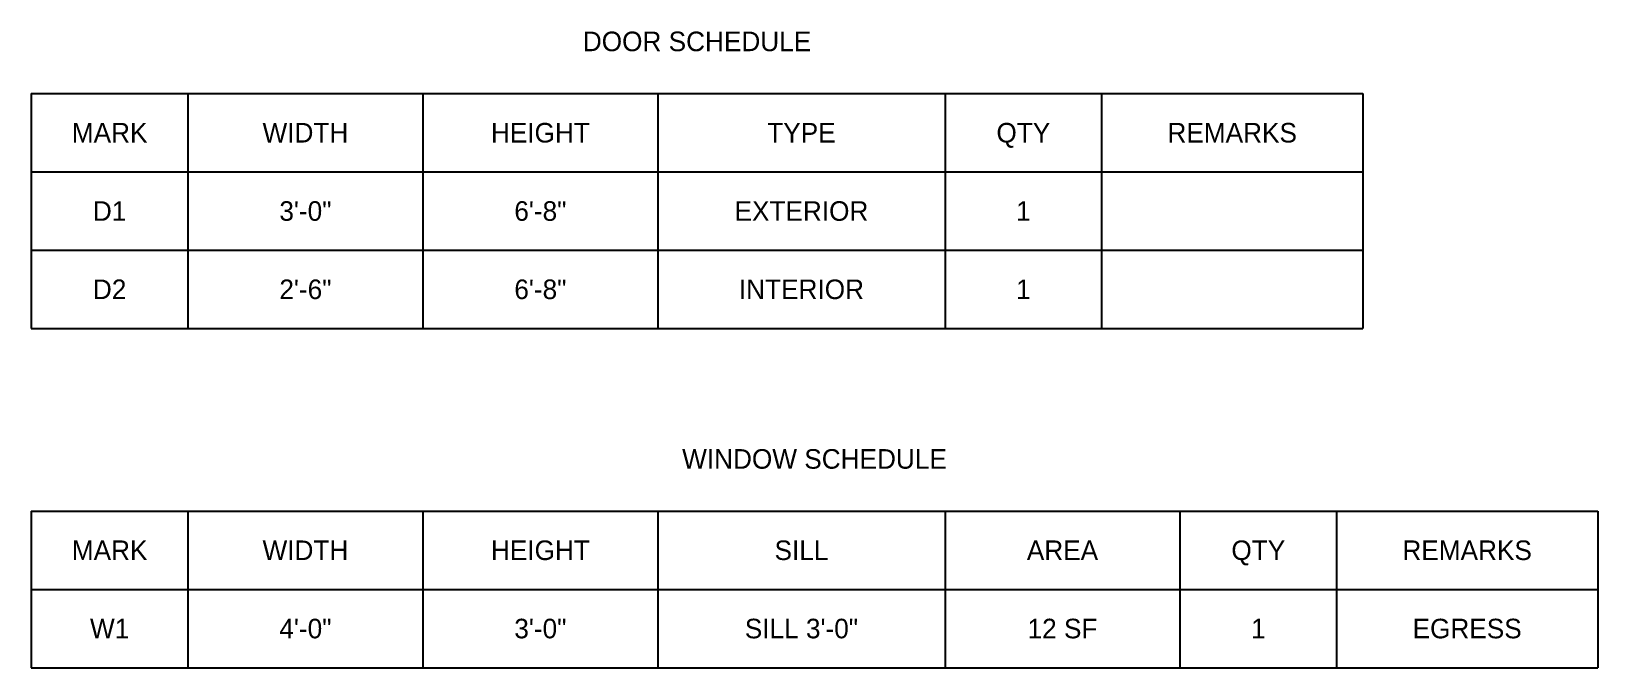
# Model space of a CAD drawing. Header units: metres. Extents: x 0 to 30, y -11 to 1.2.
import ezdxf
from ezdxf.enums import TextEntityAlignment as Align

# ---------------------------------------------------------------- set-up
doc = ezdxf.new("R2010")
doc.units = ezdxf.units.M
doc.layers.add('A-ANNO-TABL', color=7, linetype='Continuous', lineweight=25)
doc.layers.add('A-ANNO-TEXT', color=7, linetype='Continuous', lineweight=18)

msp = doc.modelspace()

# ---------------------------------------------------------------- linework, layer by layer
at = {"layer": 'A-ANNO-TABL'}
for p, q in [((0, 0), (25.5, 0)), ((0, 0), (0, -4.5)), ((3, 0), (3, -4.5)), ((7.5, 0), (7.5, -4.5)), ((12, 0), (12, -4.5)), ((17.5, 0), (17.5, -4.5)), ((20.5, 0), (20.5, -4.5)), ((25.5, 0), (25.5, -4.5)), ((0, -1.5), (25.5, -1.5)), ((0, -3), (25.5, -3)), ((0, -4.5), (25.5, -4.5)), ((0, -8), (30, -8)), ((0, -8), (0, -11)), ((3, -8), (3, -11)), ((7.5, -8), (7.5, -11)), ((12, -8), (12, -11)), ((17.5, -8), (17.5, -11)), ((22, -8), (22, -11)), ((25, -8), (25, -11)), ((30, -8), (30, -11)), ((0, -9.5), (30, -9.5)), ((0, -11), (30, -11))]:
    msp.add_line(p, q, dxfattribs=at)

# ---------------------------------------------------------------- texts
at = {"layer": 'A-ANNO-TEXT'}
for s, p in [('DOOR SCHEDULE', (12.75, 1)), ('MARK', (1.5, -0.75)), ('WIDTH', (5.25, -0.75)), ('HEIGHT', (9.75, -0.75)), ('TYPE', (14.75, -0.75)), ('QTY', (19, -0.75)), ('REMARKS', (23, -0.75)), ('D1', (1.5, -2.25)), ('3\'-0"', (5.25, -2.25)), ('6\'-8"', (9.75, -2.25)), ('EXTERIOR', (14.75, -2.25)), ('1', (19, -2.25)), ('D2', (1.5, -3.75)), ('2\'-6"', (5.25, -3.75)), ('6\'-8"', (9.75, -3.75)), ('INTERIOR', (14.75, -3.75)), ('1', (19, -3.75)), ('WINDOW SCHEDULE', (15, -7)), ('MARK', (1.5, -8.75)), ('WIDTH', (5.25, -8.75)), ('HEIGHT', (9.75, -8.75)), ('SILL', (14.75, -8.75)), ('AREA', (19.75, -8.75)), ('QTY', (23.5, -8.75)), ('REMARKS', (27.5, -8.75)), ('W1', (1.5, -10.25)), ('4\'-0"', (5.25, -10.25)), ('3\'-0"', (9.75, -10.25)), ('SILL 3\'-0"', (14.75, -10.25)), ('12 SF', (19.75, -10.25)), ('1', (23.5, -10.25)), ('EGRESS', (27.5, -10.25))]:
    msp.add_text(s, height=0.375, dxfattribs=at).set_placement(p, align=Align.MIDDLE_CENTER)

doc.saveas('drawing.dxf')
